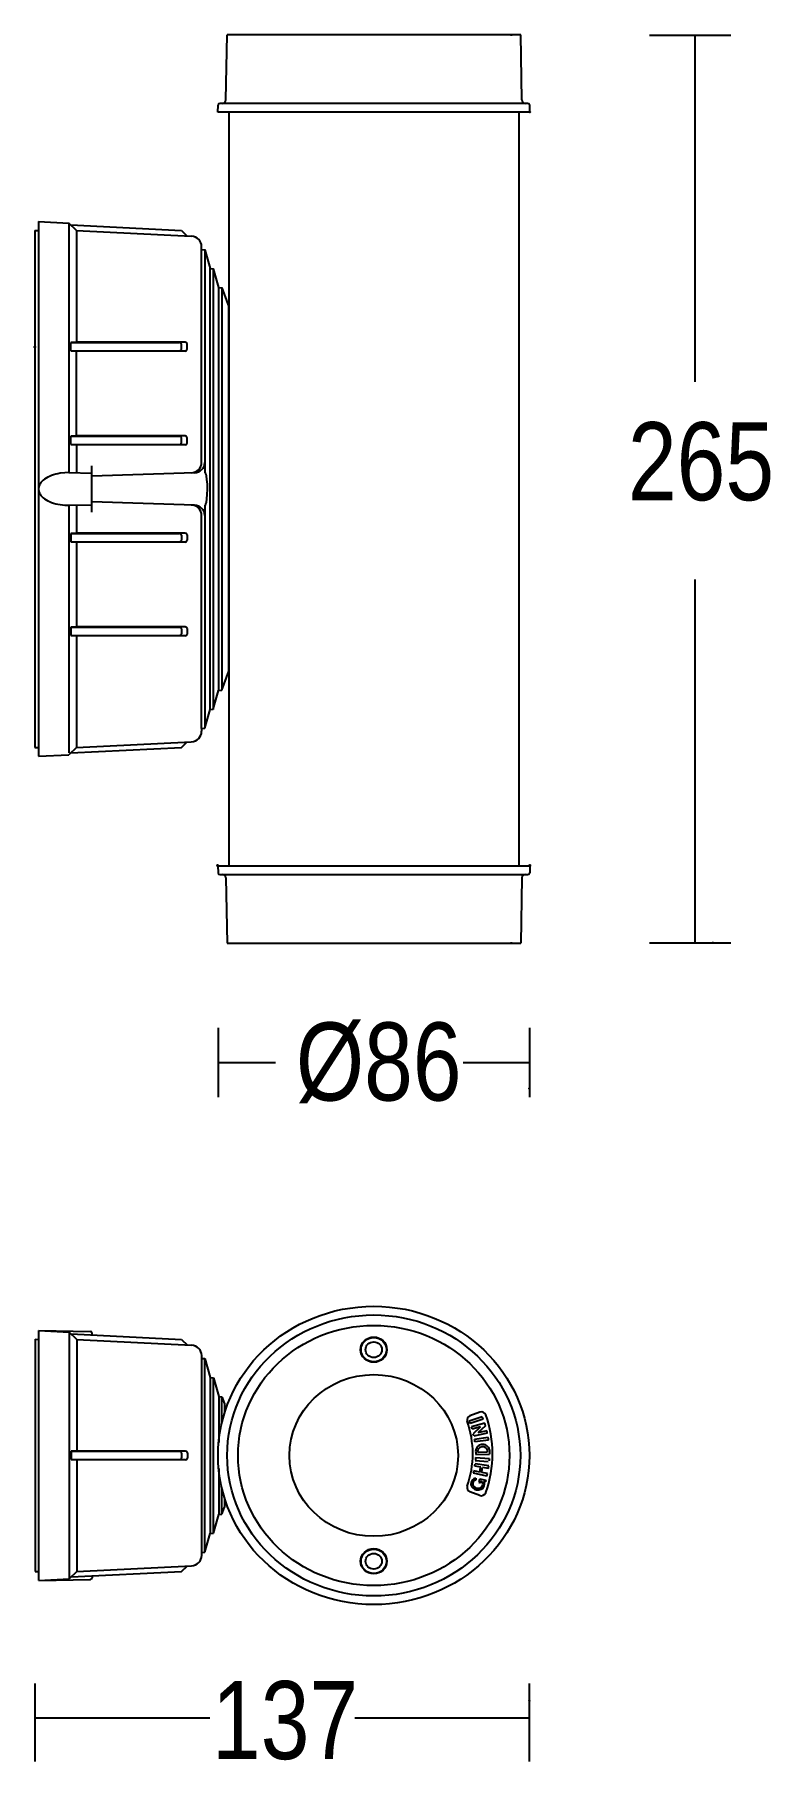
# Model space of a CAD drawing. Extents: x 0 to 119, y 7 to 286.
import ezdxf

# ---------------------------------------------------------------- set-up
doc = ezdxf.new("R2010")
doc.units = 0
doc.layers.add('LIVELLO_1', color=160, linetype='Continuous')
doc.styles.add('STD', font='txt')

# ---------------------------------------------------------------- blocks, each defined once
blk = doc.blocks.new('AI9-BLK1')
at = {"layer": 'LIVELLO_1', "color": 7}
for p, q in [((19.39, 141.78), (-28.06, 141.78)), ((19.59, 131.25), (19.39, 141.78)), ((40.21, 141.71), (53.37, 141.71)), ((47.53, 141.71), (47.53, 85.7)), ((-29.53, 129.29), (-29.51, 130.42)), ((20.86, 129.29), (-29.53, 129.29)), ((20.55, 130.7), (-29.22, 130.7)), ((-27.77, 129.29), (-27.77, 7.46)), ((19.1, 129.29), (19.1, 7.46)), ((-59.12, 110.18), (-59.12, 26.57)), ((-59.12, 110.18), (-58.54, 110.15)), ((-58.54, 111.59), (-53.62, 111.34)), ((-58.54, 111.59), (-58.54, 25.17)), ((-53.62, 111.34), (-53.62, 71.02)), ((-52.39, 110.15), (-53.62, 111.34)), ((-53.31, 111.05), (-35.44, 110.15)), ((-52.39, 110.15), (-52.39, 92.11)), ((-52.39, 110.15), (-33.84, 109.22)), ((-35.44, 110.15), (-34.51, 109.26)), ((-32.17, 107.09), (-32.17, 107.55)), ((-32.17, 72.66), (-32.17, 107.09)), ((-31.65, 107.05), (-31.65, 71.05)), ((-30.8, 32.74), (-30.8, 104.01)), ((-30.29, 103.97), (-30.29, 32.74)), ((-29.44, 100.93), (-29.44, 35.83)), ((-28.92, 100.88), (-28.92, 35.87)), ((-27.77, 38.92), (-27.77, 97.84)), ((-52.39, 92.11), (-53.31, 92.06)), ((-53.31, 90.71), (-53.31, 92.06)), ((-53.31, 92.06), (-35.74, 92.06)), ((-52.39, 90.67), (-53.31, 90.71)), ((-34.81, 92.11), (-52.39, 92.11)), ((-52.39, 76.91), (-52.39, 90.71)), ((-34.81, 90.67), (-52.39, 90.67)), ((-35.44, 90.99), (-35.44, 91.78)), ((-34.51, 90.95), (-34.51, 91.83)), ((-52.39, 76.95), (-53.31, 76.91)), ((-53.31, 75.56), (-53.31, 76.91)), ((-53.31, 76.91), (-35.74, 76.91)), ((-52.39, 75.51), (-53.31, 75.56)), ((-34.81, 76.95), (-52.39, 76.95)), ((-34.81, 75.51), (-52.39, 75.51)), ((-52.39, 75.51), (-52.39, 71)), ((-35.44, 75.84), (-35.44, 76.63)), ((-34.51, 75.79), (-34.51, 76.67)), ((-53.62, 71.02), (-49.92, 70.96)), ((-49.92, 64.64), (-49.92, 72.11)), ((-33.35, 70.99), (-49.92, 70.45)), ((-53.62, 65.74), (-49.92, 65.8)), ((-53.62, 65.74), (-53.62, 25.71)), ((-52.39, 65.76), (-52.39, 61.2)), ((-33.35, 65.76), (-49.92, 66.31)), ((-31.65, 65.7), (-31.65, 29.7)), ((-32.17, 29.66), (-32.17, 64.09)), ((-52.39, 61.24), (-53.31, 61.2)), ((-53.31, 61.2), (-53.31, 59.85)), ((-53.31, 61.2), (-35.74, 61.2)), ((-52.39, 59.8), (-53.31, 59.85)), ((-34.81, 61.24), (-52.39, 61.24)), ((-52.39, 59.85), (-52.39, 46.04)), ((-34.81, 59.8), (-52.39, 59.8)), ((-35.44, 60.91), (-35.44, 60.13)), ((-34.51, 60.96), (-34.51, 60.08)), ((47.53, 53.75), (47.53, -4.95)), ((-52.39, 46.09), (-53.31, 46.04)), ((-53.31, 46.04), (-53.31, 44.7)), ((-53.31, 46.04), (-35.74, 46.04)), ((-52.39, 44.65), (-53.31, 44.7)), ((-34.81, 46.09), (-52.39, 46.09)), ((-52.39, 44.7), (-52.39, 26.6)), ((-35.44, 45.76), (-35.44, 44.98)), ((-34.51, 45.81), (-34.51, 44.93)), ((-34.81, 44.65), (-52.39, 44.65)), ((-28.92, 35.87), (-27.77, 38.92)), ((-30.29, 32.79), (-29.44, 35.83)), ((-29.44, 35.83), (-28.92, 35.87)), ((-31.65, 29.7), (-30.8, 32.74)), ((-30.8, 32.74), (-30.29, 32.79)), ((-32.17, 29.66), (-31.65, 29.7)), ((-32.17, 29.66), (-32.17, 29.21)), ((-59.12, 26.57), (-58.54, 26.6)), ((-58.54, 25.17), (-53.62, 25.41)), ((-52.39, 26.6), (-53.62, 25.41)), ((-52.39, 26.6), (-33.84, 27.53)), ((-29.53, 7.46), (20.86, 7.46)), ((-29.22, 6.06), (20.55, 6.06)), ((20.86, 7.46), (20.84, 6.34)), ((-28.26, 5.51), (-28.06, -5.02)), ((-28.06, -5.02), (19.39, -5.02)), ((40.21, -4.95), (53.37, -4.95)), ((-29.51, -18.71), (-29.51, -29.93)), ((20.79, -18.71), (20.79, -29.93)), ((-29.51, -24.34), (-20.25, -24.34)), ((10.07, -24.34), (20.79, -24.34)), ((-59.05, -69.05), (-58.47, -69.08)), ((-59.05, -69.05), (-59.05, -106.61)), ((-58.47, -67.65), (-50.15, -67.79)), ((-58.47, -67.65), (-53.56, -67.9)), ((-58.47, -68.77), (-58.47, -67.65)), ((-58.47, -106.89), (-58.47, -68.77)), ((-53.56, -67.9), (-53.56, -107.77)), ((-52.32, -69.08), (-53.56, -67.9)), ((-53.25, -68.19), (-35.41, -69.09)), ((-52.32, -69.08), (-52.32, -87.11)), ((-52.32, -69.08), (-33.81, -70.01)), ((-49.86, -68.37), (-49.86, -68.06)), ((-35.41, -69.09), (-34.48, -69.98)), ((-32.15, -103.97), (-32.15, -71.69)), ((-32.15, -72.14), (-31.63, -72.18)), ((-31.63, -103.48), (-31.63, -72.18)), ((-31.63, -72.18), (-30.78, -75.22)), ((-30.78, -75.22), (-30.78, -100.45)), ((-30.78, -75.22), (-30.27, -75.26)), ((-30.27, -100.4), (-30.27, -75.26)), ((-29.42, -78.3), (-29.42, -85.72)), ((-28.9, -82.55), (-28.9, -78.34)), ((-28.9, -78.34), (-28.48, -79.46)), ((-28.48, -79.46), (-28.48, -81)), ((12.77, -80.83), (11.19, -81.41)), ((13.18, -81.58), (11.08, -82.3)), ((13.33, -81.98), (11.22, -82.66)), ((13.57, -82.61), (11.42, -83.21)), ((12.9, -83.22), (11.53, -83.58)), ((12.9, -83.22), (11.72, -84.33)), ((13.69, -83.02), (12.47, -84.16)), ((13.99, -84.25), (11.81, -84.71)), ((14.14, -84.95), (11.93, -85.27)), ((14.2, -85.37), (11.99, -85.65)), ((13.89, -83.84), (12.47, -84.16)), ((-52.32, -87.11), (-53.25, -87.16)), ((-53.25, -87.16), (-53.25, -88.5)), ((-53.25, -87.16), (-35.7, -87.16)), ((-52.32, -88.55), (-53.25, -88.5)), ((-34.78, -87.11), (-52.32, -87.11)), ((-34.78, -88.55), (-52.32, -88.55)), ((-52.32, -88.55), (-52.32, -106.58)), ((-35.41, -87.44), (-35.41, -88.23)), ((-34.48, -87.39), (-34.48, -88.27)), ((12.02, -88.62), (14.15, -88.78)), ((14.24, -89.5), (12.03, -89.19)), ((12.11, -88.15), (14.34, -88.31)), ((12.13, -87.69), (14.36, -87.61)), ((-29.42, -89.94), (-29.42, -97.36)), ((13.94, -91.17), (11.76, -90.71)), ((12.79, -90.52), (11.84, -90.33)), ((12.93, -89.72), (11.97, -89.58)), ((12.78, -91.58), (13.76, -91.83)), ((14.02, -90.75), (13.08, -90.57)), ((14.17, -89.92), (13.22, -89.77)), ((13.44, -92.05), (13.68, -92.11)), ((-28.9, -97.32), (-28.9, -93.12)), ((-28.48, -94.66), (-28.48, -96.2)), ((12.77, -94.28), (11.19, -93.7)), ((12.61, -92.16), (12.9, -92.23)), ((-28.9, -97.32), (-28.48, -96.2)), ((-31.63, -103.48), (-30.78, -100.45)), ((-30.78, -100.45), (-30.27, -100.4)), ((-52.32, -106.58), (-33.81, -105.65)), ((-32.15, -103.53), (-31.63, -103.48)), ((-59.05, -106.61), (-58.47, -106.58)), ((-58.47, -108.02), (-58.47, -106.89)), ((-58.47, -108.02), (-53.56, -107.77)), ((-58.47, -108.02), (-50.15, -107.88)), ((-52.32, -106.58), (-53.56, -107.77)), ((-49.86, -107.29), (-49.86, -107.6)), ((-59.05, -137.29), (-59.05, -124.67)), ((20.79, -137.29), (20.79, -124.67)), ((-59.05, -130.26), (-30.86, -130.26)), ((-7.4, -130.26), (20.79, -130.26))]:
    blk.add_line(p, q, dxfattribs=at)
for points in [[(-32.17, 107.09), (-31.65, 107.05), (-30.8, 104.01), (-30.29, 103.97), (-29.44, 100.93), (-28.92, 100.88), (-27.77, 97.84)], [(-53.47, 71.02), (-54.26, 71), (-55.02, 70.91), (-55.4, 70.84), (-55.76, 70.76), (-56.11, 70.66), (-56.44, 70.54), (-56.75, 70.42), (-57.05, 70.27), (-57.32, 70.12), (-57.56, 69.96), (-57.79, 69.78), (-57.98, 69.6), (-58.15, 69.41), (-58.22, 69.31), (-58.29, 69.21), (-58.35, 69.11), (-58.4, 69.01), (-58.44, 68.9), (-58.48, 68.8), (-58.5, 68.7), (-58.52, 68.59), (-58.53, 68.48), (-58.54, 68.38), (-58.53, 68.27), (-58.52, 68.17), (-58.5, 68.06), (-58.48, 67.96), (-58.44, 67.85), (-58.4, 67.75), (-58.35, 67.65), (-58.29, 67.55), (-58.22, 67.44), (-58.15, 67.35), (-57.98, 67.16), (-57.79, 66.97), (-57.56, 66.8), (-57.32, 66.63), (-57.05, 66.48), (-56.75, 66.34), (-56.44, 66.21), (-56.11, 66.1), (-55.76, 66), (-55.4, 65.91), (-55.02, 65.85), (-54.26, 65.76), (-53.47, 65.74)], [(-31.65, 65.7), (-31.64, 65.71), (-31.64, 65.71), (-31.63, 65.71), (-31.62, 65.71), (-31.61, 65.72), (-31.6, 65.72), (-31.6, 65.73), (-31.59, 65.74), (-31.58, 65.75), (-31.56, 65.77), (-31.55, 65.79), (-31.53, 65.82), (-31.5, 65.89), (-31.47, 65.97), (-31.41, 66.18), (-31.32, 66.77), (-31.26, 67.5), (-31.23, 68.33), (-31.25, 69.15), (-31.31, 69.91), (-31.4, 70.51), (-31.45, 70.74), (-31.48, 70.83), (-31.52, 70.9), (-31.53, 70.94), (-31.55, 70.96), (-31.56, 70.99), (-31.58, 71.01), (-31.59, 71.02), (-31.6, 71.03), (-31.6, 71.03), (-31.61, 71.04), (-31.62, 71.04), (-31.63, 71.05), (-31.64, 71.05), (-31.64, 71.05), (-31.65, 71.05)], [(-53.31, 25.71), (-35.44, 26.61), (-34.51, 27.5)], [(-30.27, -75.26), (-29.42, -78.3), (-28.9, -78.34)], [(-30.27, -100.4), (-29.42, -97.36), (-28.9, -97.32)], [(-53.25, -107.47), (-35.41, -106.58), (-34.48, -105.69)]]:
    blk.add_lwpolyline(points, dxfattribs=at)
for centre in [(-29.53, 7.46), (17.93, -5.02), (20.79, -28.52), (20.79, -127.47)]:
    blk.add_circle(centre, 0.0512, dxfattribs=at)
for centre, major_axis, ratio in [((17.87, 141.78), (0.124, 0), 0.393476), ((17.93, 141.78), (0.0512, 0), 0.951595), ((20.86, 129.3), (0.0518, 0), 0.940293), ((20.86, 129.29), (0.0518, 0), 0.940293), ((-59.12, 91.3), (-0.0006, -0.0512), 0.988147), ((-59.12, 91.39), (0.0506, 0), 0.964299), ((-29.59, 7.52), (0, -0.121), 0.425), ((20.86, 7.52), (-0.001, -0.121), 0.429993), ((20.86, 7.46), (0.0518, 0), 0.9868), ((17.87, -5.02), (0.124, 0), 0.413159), ((50.44, -4.95), (0.0518, 0), 0.983439), ((-4.36, -87.83), (25.15, 0), 0.958622), ((-4.36, -87.83), (23.69, 0), 0.9585), ((-4.36, -87.83), (21.93, 0), 0.958655), ((-4.36, -70.73), (2.13, 0), 0.958044), ((-4.36, -70.73), (2.05, 0), 0.959179), ((-4.36, -70.73), (1.32, 0), 0.958115), ((-4.36, -87.83), (13.63, 0), 0.958622), ((-4.36, -104.93), (2.13, 0), 0.957883), ((-4.36, -104.93), (2.05, 0), 0.959179), ((-4.36, -104.93), (1.32, 0), 0.958115)]:
    blk.add_ellipse(centre, major_axis=major_axis, ratio=ratio, dxfattribs=at)
for points, knots in [([(-28.84, 130.7), (-28.52, 130.7), (-28.26, 130.94), (-28.26, 131.25), (-28.26, 131.25), (-28.06, 141.78), (-28.06, 141.78)], [0, 0, 0, 0, 1, 1, 1, 2, 2, 2, 2]), ([(20.86, 129.29), (20.86, 129.29), (20.84, 130.42), (20.84, 130.42), (20.84, 130.57), (20.71, 130.7), (20.55, 130.7)], [0, 0, 0, 0, 1, 1, 1, 2, 2, 2, 2]), ([(-53.31, 90.71), (-53.31, 90.71), (-35.74, 90.71), (-35.74, 90.71), (-35.57, 90.71), (-35.44, 90.84), (-35.44, 90.99)], [0, 0, 0, 0, 1, 1, 1, 2, 2, 2, 2]), ([(-53.31, 75.56), (-53.31, 75.56), (-35.74, 75.56), (-35.74, 75.56), (-35.57, 75.56), (-35.44, 75.69), (-35.44, 75.84)], [0, 0, 0, 0, 1, 1, 1, 2, 2, 2, 2]), ([(-53.31, 59.85), (-53.31, 59.85), (-35.74, 59.85), (-35.74, 59.85), (-35.57, 59.85), (-35.44, 59.97), (-35.44, 60.13)], [0, 0, 0, 0, 1, 1, 1, 2, 2, 2, 2]), ([(-53.31, 44.7), (-53.31, 44.7), (-35.74, 44.7), (-35.74, 44.7), (-35.57, 44.7), (-35.44, 44.82), (-35.44, 44.98)], [0, 0, 0, 0, 1, 1, 1, 2, 2, 2, 2]), ([(-29.53, 7.46), (-29.53, 7.46), (-29.51, 6.34), (-29.51, 6.34), (-29.51, 6.18), (-29.38, 6.06), (-29.22, 6.06)], [0, 0, 0, 0, 1, 1, 1, 2, 2, 2, 2]), ([(20.17, 6.06), (19.85, 6.06), (19.59, 5.82), (19.59, 5.51), (19.59, 5.51), (19.39, -5.02), (19.39, -5.02)], [0, 0, 0, 0, 1, 1, 1, 2, 2, 2, 2]), ([(13.75, -81.27), (13.61, -80.9), (13.19, -80.7), (12.8, -80.82), (12.79, -80.82), (12.78, -80.83), (12.77, -80.83)], [0, 0, 0, 0, 1, 1, 1, 2, 2, 2, 2]), ([(14.35, -86.92), (14.24, -86.33), (13.65, -85.94), (13.04, -86.05), (12.5, -86.14), (12.11, -86.59), (12.11, -87.12)], [0, 0, 0, 0, 1, 1, 1, 2, 2, 2, 2]), ([(13.99, -87.27), (14.08, -86.88), (13.82, -86.49), (13.41, -86.4), (13, -86.3), (12.59, -86.55), (12.49, -86.94), (12.46, -87.07), (12.47, -87.21), (12.51, -87.33), (12.51, -87.33), (13.99, -87.27), (13.99, -87.27)], [0, 0, 0, 0, 1, 1, 1, 2, 2, 2, 3, 3, 3, 4, 4, 4, 4]), ([(-53.25, -88.5), (-53.25, -88.5), (-35.7, -88.5), (-35.7, -88.5), (-35.54, -88.5), (-35.41, -88.38), (-35.41, -88.23)], [0, 0, 0, 0, 1, 1, 1, 2, 2, 2, 2]), ([(12.16, -91.49), (11.63, -91.56), (11.27, -92.02), (11.34, -92.52), (11.37, -92.72), (11.46, -92.89), (11.6, -93.03)], [0, 0, 0, 0, 1, 1, 1, 2, 2, 2, 2]), ([(12.07, -91.8), (11.73, -91.92), (11.55, -92.28), (11.67, -92.61), (11.7, -92.69), (11.75, -92.77), (11.81, -92.84), (12.09, -93.11), (12.51, -93.19), (12.87, -93.04), (13.2, -92.9), (13.35, -92.53), (13.2, -92.22), (13.15, -92.12), (13.08, -92.03), (12.98, -91.96), (12.95, -92.05), (12.93, -92.14), (12.9, -92.23)], [0, 0, 0, 0, 1, 1, 1, 2, 2, 2, 3, 3, 3, 4, 4, 4, 5, 5, 5, 6, 6, 6, 6]), ([(12.99, -93.3), (13.47, -93.1), (13.69, -92.56), (13.47, -92.11), (13.46, -92.09), (13.45, -92.06), (13.44, -92.05)], [0, 0, 0, 0, 1, 1, 1, 2, 2, 2, 2]), ([(12.77, -94.28), (13.15, -94.42), (13.59, -94.24), (13.74, -93.87), (13.74, -93.86), (13.74, -93.85), (13.75, -93.84)], [0, 0, 0, 0, 1, 1, 1, 2, 2, 2, 2])]:
    blk.add_open_spline(points, degree=3, knots=knots, dxfattribs=at)
for points in [[(19.59, 131.25), (19.59, 130.94), (19.85, 130.7), (20.17, 130.7)], [(-29.22, 130.7), (-29.38, 130.7), (-29.51, 130.57), (-29.51, 130.42)], [(-32.17, 107.55), (-32.17, 108.44), (-32.9, 109.18), (-33.84, 109.22)], [(-35.44, 91.78), (-35.44, 91.93), (-35.57, 92.06), (-35.74, 92.06)], [(-34.51, 91.83), (-34.51, 91.98), (-34.64, 92.11), (-34.81, 92.11)], [(-34.81, 90.67), (-34.64, 90.67), (-34.51, 90.79), (-34.51, 90.95)], [(-35.44, 76.63), (-35.44, 76.78), (-35.57, 76.91), (-35.74, 76.91)], [(-34.51, 76.67), (-34.51, 76.83), (-34.64, 76.95), (-34.81, 76.95)], [(-34.81, 75.51), (-34.64, 75.51), (-34.51, 75.64), (-34.51, 75.79)], [(-33.87, 70.98), (-32.92, 71.01), (-32.17, 71.75), (-32.17, 72.66)], [(-33.35, 70.99), (-32.4, 71.03), (-31.65, 71.77), (-31.65, 72.68)], [(-32.17, 64.09), (-32.17, 65), (-32.92, 65.75), (-33.87, 65.78)], [(-31.65, 64.08), (-31.65, 64.99), (-32.4, 65.73), (-33.35, 65.76)], [(-35.44, 60.91), (-35.44, 61.07), (-35.57, 61.2), (-35.74, 61.2)], [(-34.51, 60.96), (-34.51, 61.12), (-34.64, 61.24), (-34.81, 61.24)], [(-34.81, 59.8), (-34.64, 59.8), (-34.51, 59.92), (-34.51, 60.08)], [(-35.44, 45.76), (-35.44, 45.92), (-35.57, 46.04), (-35.74, 46.04)], [(-34.51, 45.81), (-34.51, 45.96), (-34.64, 46.09), (-34.81, 46.09)], [(-34.81, 44.65), (-34.64, 44.65), (-34.51, 44.78), (-34.51, 44.93)], [(-33.84, 27.53), (-32.9, 27.58), (-32.17, 28.32), (-32.17, 29.21)], [(-28.26, 5.51), (-28.26, 5.82), (-28.52, 6.06), (-28.84, 6.06)], [(20.55, 6.06), (20.71, 6.06), (20.84, 6.18), (20.84, 6.34)], [(-49.86, -68.07), (-49.86, -67.92), (-49.99, -67.79), (-50.15, -67.79)], [(-32.15, -71.69), (-32.15, -70.79), (-32.88, -70.06), (-33.81, -70.01)], [(11.19, -81.41), (10.82, -81.55), (10.62, -81.95), (10.75, -82.31)], [(10.75, -92.8), (11.94, -89.4), (11.94, -85.71), (10.75, -82.31)], [(11.22, -82.66), (11.17, -82.54), (11.13, -82.42), (11.08, -82.3)], [(11.53, -83.58), (11.5, -83.45), (11.46, -83.33), (11.43, -83.2)], [(13.33, -81.98), (13.28, -81.84), (13.23, -81.71), (13.18, -81.58)], [(13.69, -83.02), (13.65, -82.88), (13.61, -82.75), (13.57, -82.61)], [(13.75, -93.84), (15.19, -89.77), (15.19, -85.35), (13.75, -81.27)], [(11.81, -84.71), (11.78, -84.58), (11.75, -84.46), (11.72, -84.33)], [(11.99, -85.65), (11.97, -85.53), (11.95, -85.4), (11.93, -85.27)], [(13.99, -84.25), (13.96, -84.12), (13.93, -83.98), (13.89, -83.84)], [(14.2, -85.37), (14.18, -85.23), (14.16, -85.09), (14.14, -84.95)], [(-35.41, -87.44), (-35.41, -87.28), (-35.54, -87.16), (-35.7, -87.16)], [(-34.48, -87.39), (-34.48, -87.24), (-34.62, -87.11), (-34.78, -87.11)], [(-34.78, -88.55), (-34.62, -88.55), (-34.48, -88.43), (-34.48, -88.27)], [(11.97, -89.58), (11.99, -89.45), (12.01, -89.32), (12.03, -89.19)], [(12.11, -88.15), (12.1, -88.29), (12.09, -88.43), (12.08, -88.57)], [(12.11, -87.12), (12.12, -87.31), (12.12, -87.5), (12.13, -87.69)], [(14.34, -88.31), (14.32, -88.44), (14.31, -88.56), (14.3, -88.69)], [(14.35, -86.92), (14.35, -87.15), (14.35, -87.38), (14.36, -87.61)], [(11.76, -90.71), (11.78, -90.59), (11.81, -90.46), (11.84, -90.33)], [(12.16, -91.49), (12.13, -91.6), (12.1, -91.7), (12.07, -91.8)], [(12.78, -91.58), (12.72, -91.77), (12.67, -91.97), (12.61, -92.16)], [(12.79, -90.52), (12.84, -90.25), (12.89, -89.99), (12.93, -89.72)], [(13.08, -90.57), (13.13, -90.31), (13.18, -90.04), (13.22, -89.77)], [(13.76, -91.83), (13.73, -91.93), (13.71, -92.02), (13.68, -92.11)], [(13.94, -91.17), (13.97, -91.03), (14, -90.89), (14.02, -90.75)], [(14.17, -89.92), (14.19, -89.78), (14.22, -89.64), (14.24, -89.5)], [(10.75, -92.8), (10.62, -93.16), (10.82, -93.56), (11.19, -93.7)], [(11.6, -93.03), (11.96, -93.39), (12.52, -93.5), (12.99, -93.3)], [(-33.81, -105.65), (-32.88, -105.61), (-32.15, -104.87), (-32.15, -103.97)], [(-50.15, -107.88), (-49.99, -107.87), (-49.86, -107.75), (-49.86, -107.6)]]:
    blk.add_open_spline(points, degree=3, dxfattribs=at)
at = {"layer": 'LIVELLO_1', "color": 7, "char_height": 12.6145, "attachment_point": 1, "style": 'STD'}
for s, insert in [('\\fArial Narrow|b0|i0;\\H12.6145;\\W0.98;\\C7;265', (36.72, 79.17)), ('\\fArial Narrow|b0|i0;\\H12.6145;\\W0.98;\\C7;Ø86', (-16.94, -17.85)), ('\\fArial Narrow|b0|i0;\\H12.6145;\\W0.98;\\C7;137', (-30.5, -124.29))]:
    blk.add_mtext(s, dxfattribs=dict(at, insert=insert))

msp = doc.modelspace()

# ---------------------------------------------------------------- block references
at = {"layer": 'LIVELLO_1', "color": 7}
msp.add_blockref('AI9-BLK1', (59.470961, 144.293346), dxfattribs=at)

doc.saveas('drawing.dxf')
